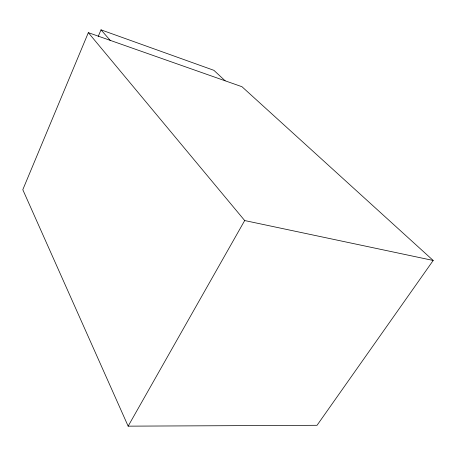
<?xml version="1.0" encoding="UTF-8"?>
<svg xmlns="http://www.w3.org/2000/svg" width="456" height="456" viewBox="0 0 456 456"><rect width="100%" height="100%" fill="white"/><g stroke="black" fill="none" stroke-linecap="round" stroke-linejoin="round"><path stroke-width="0.68" d="M88.339 32.655L22.8 189.696L128.147 426.155L317.045 425.294L433.2 260.467L241.965 86.72L88.339 32.655L244.684 220.55L433.2 260.467M98.245 36.383L101.015 29.845L213.881 70.321L225.144 80.797M128.147 426.155L244.684 220.55M101.015 29.845L110.204 40.35"/></g></svg>
